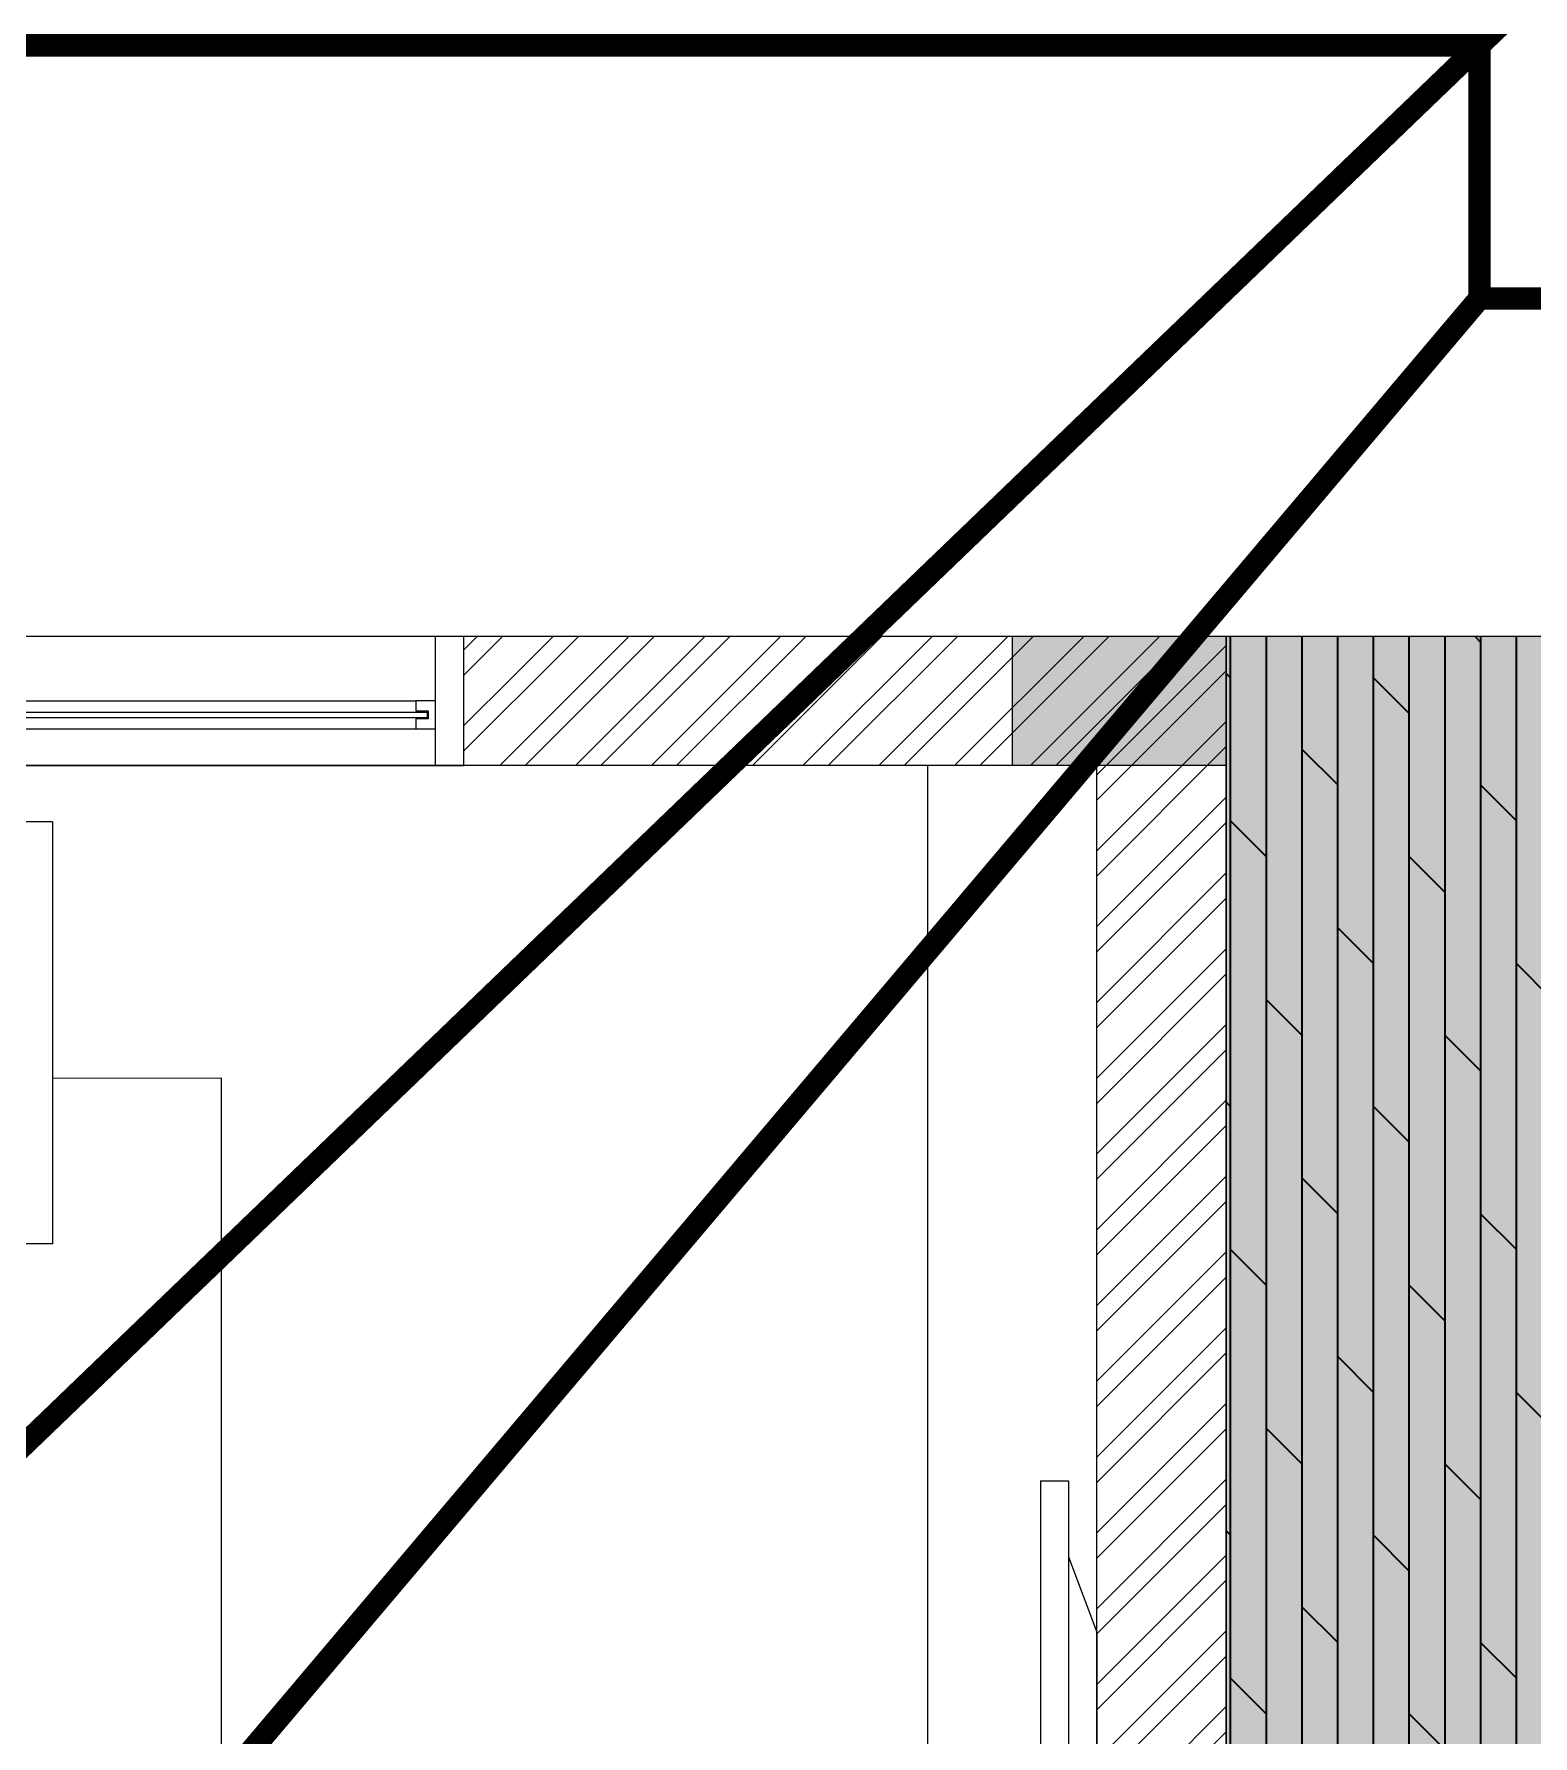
# Model space of a CAD drawing. Header units: millimetres. Extents: x -179928 to 528275, y -469666 to 511935.
# Drawn here: x 169817 to 172480, y 42030 to 45055 of the extents above; entities that cross this region are included whole.
import ezdxf

# ---------------------------------------------------------------- set-up
doc = ezdxf.new("R2010")
doc.units = ezdxf.units.MM
doc.set_wipeout_variables(frame=1)
doc.linetypes.add('DASHED', pattern=[0.75, 0.5, -0.25])
for name, color, linetype in [('ad-Column', 3, 'Continuous'), ('ad-Column Hatch', 125, 'Continuous'), ('ad-Elevation 10', 8, 'Continuous'), ('ad-Furniture', 8, 'Continuous'), ('ad-Glass Sectionline', 140, 'Continuous'), ('ad-Plinth', 8, 'Continuous'), ('ad-Primary Roof', 5, 'Continuous'), ('ad-Secondary Roof', 6, 'Continuous'), ('ad-Verandah', 33, 'Continuous'), ('ad-Wall', 240, 'Continuous'), ('ad-Wall hatch', 8, 'Continuous')]:
    doc.layers.add(name, color=color, linetype=linetype)
doc.layers.add('ad-Landscape', color=94, linetype='Continuous', lineweight=35)

# ---------------------------------------------------------------- blocks, each defined once
blk = doc.blocks.new('$ZCDB_AUDIT_GENERATED_C77D')
blk.add_wipeout([(0, 230), (2400, 230), (2400, 0), (0, 0)]).dxf.layer = 'ad-Elevation 10'
at = {"layer": 'ad-Elevation 10'}
for points in [[(2400, 230), (0, 230)], [(2400, 0), (0, 0)]]:
    blk.add_lwpolyline(points, dxfattribs=at)
for points in [[(50, 0), (50, 230), (0, 230), (0, 0)], [(2350, 0), (2400, 0), (2400, 230), (2350, 230)], [(1217.5, 133), (1217.5, 115), (1182.5, 115), (1182.5, 165), (1217.5, 165), (1217.5, 147), (1195.5, 147), (1195.5, 133)], [(2315, 133), (2315, 115), (2350, 115), (2350, 165), (2315, 165), (2315, 147), (2337, 147), (2337, 133)], [(85, 83), (85, 65), (50, 65), (50, 115), (85, 115), (85, 97), (63, 97), (63, 83)], [(1182.5, 83), (1182.5, 65), (1217.5, 65), (1217.5, 115), (1182.5, 115), (1182.5, 97), (1204.5, 97), (1204.5, 83)]]:
    blk.add_lwpolyline(points, close=True, dxfattribs=at)
at = {"layer": 'ad-Glass Sectionline'}
for points in [[(1217.5, 165), (2315, 165)], [(1182.5, 115), (85, 115)], [(1217.5, 115), (2315, 115)], [(1182.5, 65), (85, 65)]]:
    blk.add_lwpolyline(points, dxfattribs=at)
for points in [[(1200, 145), (2335, 145), (2335, 135), (1200, 135)], [(1200, 95), (65, 95), (65, 85), (1200, 85)]]:
    blk.add_lwpolyline(points, close=True, dxfattribs=at)
blk = doc.blocks.new('*U201117')
blk.add_blockref('$ZCDB_AUDIT_GENERATED_C77D', (0, 0))
blk = doc.blocks.new('zw$42B5')
at = {"layer": 'ad-Wall hatch', "transparency": 33554610}
h = blk.add_hatch(dxfattribs=at)
h.set_pattern_fill('ANSI32', color=256, scale=10)
h.set_pattern_definition([(45, (-1040635.14, 674820.02), (-67.351921, 67.351921), []), (45, (-1040590.24, 674820.02), (-67.351921, 67.351921), [])])
h.paths.add_polyline_path([(12120, 13620), (12120, 10220), (11890, 10220), (11890, 13390), (7240, 13390), (7240, 8645), (4245, 8645), (4245, 8875), (4445, 8875), (4445, 9370), (4560, 9370), (4560, 8760), (7010, 8760), (7010, 10500), (6360, 10500), (6360, 10615), (7010, 10615), (7010, 13390), (4560, 13390), (4560, 10615), (5560, 10615), (5560, 10500), (4445, 10500), (4445, 13390), (230, 13390), (230, 8875), (3345, 8875), (3345, 8645), (3060, 8645), (3060, 4745), (3345, 4745), (3345, 4515), (230, 4515), (230, 230), (4995, 230), (4995, 3130), (6060, 3130), (6060, 3015), (5110, 3015), (5110, 230), (8310, 230), (8310, 3015), (6860, 3015), (6860, 3130), (8310, 3130), (8310, 4630), (5110, 4630), (5110, 3930), (4995, 3930), (4995, 4515), (4245, 4515), (4245, 4745), (8540, 4745), (8540, 230), (9240, 230), (9240, 0), (0, 0), (0, 4745), (2830, 4745), (2830, 8645), (0, 8645), (0, 13620)])
at = {"xscale": -1}
blk.add_blockref('*U201117', (10765, 13390), dxfattribs=at)
at = {"layer": 'ad-Wall'}
blk.add_lwpolyline([(0, 13620), (12120, 13620), (12120, 10220), (11890, 10220), (11890, 13390), (7240, 13390), (7240, 8645), (4245, 8645)], dxfattribs=at)
blk = doc.blocks.new('1625E_Roof Plan')
at = {"layer": 'ad-Primary Roof', "linetype": 'DASHED', "ltscale": 2, "const_width": 40}
blk.add_lwpolyline([(12570, 14670), (2380, 14670), (7475, 9770)], close=True, dxfattribs=at)
blk.add_lwpolyline([(12570, 14670), (12570, 14220)], dxfattribs=at)
at = {"layer": 'ad-Secondary Roof', "linetype": 'DASHED', "ltscale": 2, "const_width": 40}
blk.add_lwpolyline([(12570, 8195), (10022.5, 11207.5), (12570, 14220), (13950, 14220), (13950, 8195)], close=True, dxfattribs=at)
blk = doc.blocks.new('zw$6AA0')
at = {"layer": 'ad-Column Hatch', "transparency": 33554687}
h = blk.add_hatch(color=256, dxfattribs=at)
h.dxf.hatch_style = 1
h.paths.add_polyline_path([(0, -230), (380, -230), (380, 0), (0, 0)])
at = {"layer": 'ad-Column'}
blk.add_lwpolyline([(0, -230), (380, -230), (380, 0), (0, 0)], close=True, dxfattribs=at)
blk = doc.blocks.new('1625E_Columns')
at = {"layer": 'ad-Column', "xscale": -1, "rotation": 359.9999999999997}
blk.add_blockref('zw$6AA0', (12120, 13620), dxfattribs=at)
blk = doc.blocks.new('zw$FB80')
at = {"layer": 'ad-Furniture', "ltscale": 0.125}
for p, q in [((-100, -1271.6), (-100, -2571.6)), ((-100, -1271.6), (-50, -1271.6)), ((-50, -1271.6), (-50, -2571.6)), ((-50, -1406.5), (0, -1540.1)), ((0, -1540.1), (0, -2304.1))]:
    blk.add_line(p, q, dxfattribs=at)
blk.add_lwpolyline([(0, -3048.1), (-100, -3048.1, -0.414214), (-300, -2848.1), (-300, 0)], format="xyb", dxfattribs=at)
blk = doc.blocks.new('ad_Sofa 2 seaters')
for p, q in [((0, 800), (750, 800)), ((0, 800), (0, -800)), ((750, 800), (750, 650)), ((150, 650), (800, 650)), ((150, 650), (150, 600)), ((800, 650), (800, -650)), ((115, 575), (115, 75)), ((230, 600), (140, 600)), ((150, 50), (150, 600)), ((220, 75), (220, 575)), ((255, 75), (255, 575)), ((140, 50), (230, 50)), ((150, 50), (150, -50)), ((150, 0), (800, 0)), ((150, 0), (800, 0)), ((230, -50), (140, -50)), ((115, -75), (115, -575)), ((220, -575), (220, -75)), ((255, -575), (255, -75)), ((140, -600), (230, -600)), ((150, -600), (150, -650)), ((150, -650), (800, -650)), ((750, -650), (750, -800)), ((0, -800), (750, -800))]:
    blk.add_line(p, q)
for centre, start, end in [((140, 575), 90, 180), ((195, 575), 0, 90), ((230, 575), 0, 90), ((140, 75), 180, 270), ((195, 75), 270, 0), ((230, 75), 270, 0), ((140, -75), 90, 180), ((195, -75), 0, 90), ((230, -75), 0, 90), ((140, -575), 180, 270), ((195, -575), 270, 0), ((230, -575), 270, 0)]:
    blk.add_arc(centre, 25, start, end)
blk = doc.blocks.new('zw$BD1E')
at = {"layer": 'ad-Furniture'}
blk.add_lwpolyline([(555.4, -3372.6), (555.4, -3672.6), (3094.6, -3672.6), (3094.6, -555.4), (2794.6, -556)], dxfattribs=at)
at = {"layer": 'ad-Furniture', "rotation": 270.0000000000001}
blk.add_blockref('ad_Sofa 2 seaters', (1994.6, -100.4), dxfattribs=at)
blk = doc.blocks.new('1625_East Villa')
at = {"transparency": 33554559}
h = blk.add_hatch(color=43, dxfattribs=at)
h.dxf.hatch_style = 1
h.paths.add_polyline_path([(12120, 13620), (13640, 13620), (13640, 8645), (12120, 8645)])
at = {"layer": 'ad-Landscape', "transparency": 33554687}
h = blk.add_hatch(dxfattribs=at)
h.set_pattern_fill('DOLMIT', color=44, scale=10, angle=270)
h.set_pattern_definition([(270, (-442546.75, 147352.39), (63.5, -1e-14), []), (315, (-442546.75, 147352.4), (126.999913, 126.999913), [89.80256, -179.60512])])
h.paths.add_polyline_path([(12120, 13620), (13640, 13620), (13640, 8645), (12120, 8645)])
at = {"layer": 'ad-Verandah', "lineweight": 9}
blk.add_lwpolyline([(12120, 13620), (13640, 13620), (13640, 8645), (12120, 8645)], close=True, dxfattribs=at)
at = {"layer": 'ad-Furniture'}
for name, p in [('zw$FB80', (11890, 13390)), ('zw$BD1E', (7240, 13390))]:
    blk.add_blockref(name, p, dxfattribs=at)
at = {"layer": 'ad-Wall'}
blk.add_blockref('zw$42B5', (0, 0), dxfattribs=at)
blk.add_blockref('1625E_Roof Plan', (0, 0))
blk.add_blockref('1625E_Columns', (0, 0))
blk = doc.blocks.new("All Plot's Villa Plans")
at = {"ltscale": 5}
blk.add_blockref('1625_East Villa', (159815, 30364.9), dxfattribs=at)
blk = doc.blocks.new('A$C92fa9908')
at = {"layer": 'ad-Plinth', "ltscale": 5}
blk.add_lwpolyline([(0, 13620), (12120, 13620), (12120, 0), (0, 0), (0, 4745), (2830, 4745), (2830, 8645), (0, 8645)], close=True, dxfattribs=at)
at = {"layer": 'ad-Verandah', "lineweight": 9}
blk.add_lwpolyline([(12120, 13620), (13650, 13620), (13650, 8645), (12120, 8645)], close=True, dxfattribs=at)
blk = doc.blocks.new('zw$C194')
at = {"layer": 'ad-Plinth', "ltscale": 5}
blk.add_blockref('A$C92fa9908', (-32023.9, -398393.9), dxfattribs=at)
blk = doc.blocks.new("Villa's Boundary")
at = {"ltscale": 5}
blk.add_blockref('zw$C194', (191838.8, 428758.8), dxfattribs=at)

msp = doc.modelspace()

# ---------------------------------------------------------------- block references
at = {"ltscale": 5}
msp.add_blockref("Villa's Boundary", (0, 0), dxfattribs=at)

# ---------------------------------------------------------------- next in the draw order: block references
msp.add_blockref("All Plot's Villa Plans", (0, 0), dxfattribs=at)

doc.saveas('drawing.dxf')
